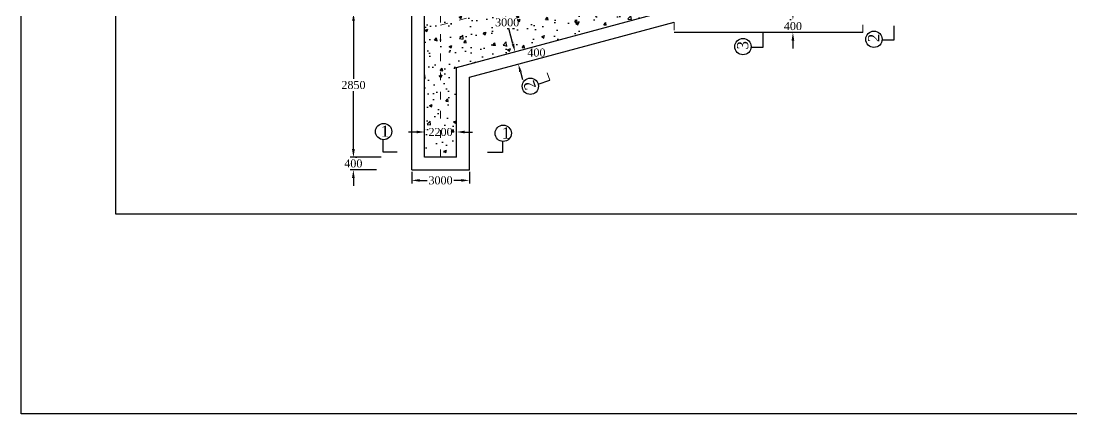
# Model space of a CAD drawing. Header units: millimetres. Extents: x 80 to 6605, y 46 to 2491.
# Drawn here: x 5456.2 to 5784.6, y 767.8 to 890.6 of the extents above; entities that cross this region are included whole.
import ezdxf

# ---------------------------------------------------------------- set-up
doc = ezdxf.new("R2010")
doc.units = ezdxf.units.MM
doc.linetypes.add('ACAD_ISO03W100', pattern=[30, 12, -18])
doc.layers.add('TEXT_GENERAL', color=4, linetype='Continuous')
doc.styles.get("Standard").update_dxf_attribs({"font": 'times.ttf', "height": 2.5})
doc.styles.add('TNR_2.5', font='times.ttf', dxfattribs={"height": 2.5})
doc.dimstyles.get("Standard").update_dxf_attribs({"dimtxt": 0.18, "dimasz": 0.18, "dimexe": 0.18, "dimexo": 0.0625, "dimgap": 0.09, "dimtad": 0, "dimtih": 1, "dimtoh": 1, "dimdec": 4, "dimzin": 0, "dimdsep": 46, "dimtxsty": 'Standard', "dimcen": 0.09, "dimadec": 0, "dimazin": 0, "dimtfac": 1, "dimtdec": 4, "dimtofl": 0, "dimtmove": 0, "dimatfit": 3, "dimfxl": 1, "dimtolj": 1, "dimtzin": 0, "dimarcsym": 0})
doc.dimstyles.new('STYLE_ESH', dxfattribs={"dimtxt": 2.5, "dimasz": 2.5, "dimexe": 1, "dimexo": 0.625, "dimtad": 0, "dimtih": 1, "dimtoh": 1, "dimdec": 0, "dimlfac": 100, "dimzin": 9, "dimdsep": 46, "dimtxsty": 'TNR_2.5', "dimcen": 2.5, "dimadec": 0, "dimazin": 2, "dimtfac": 1, "dimtdec": 0, "dimtofl": 0, "dimtmove": 2, "dimatfit": 3, "dimfxl": 1, "dimarcsym": 0})

# ---------------------------------------------------------------- blocks, each defined once
blk = doc.blocks.new('*D166')
at = {"color": 0, "lineweight": -2, "transparency": 16777216}
for p, q in [((5560.03, 850.6), (5560.03, 853.1)), ((5568.77, 848.1), (5559.03, 848.1)), ((5567.22, 844.1), (5559.03, 844.1)), ((5560.03, 841.6), (5560.03, 839.1))]:
    blk.add_line(p, q, dxfattribs=at)
at = {"color": 0, "transparency": 16777216}
for points in [[(5559.62, 850.6), (5560.45, 850.6), (5560.03, 848.1)], [(5559.62, 841.6), (5560.45, 841.6), (5560.03, 844.1)]]:
    blk.add_solid(points, dxfattribs=at)
at = {"layer": 'Defpoints', "color": 0, "transparency": 16777216}
for p in [(5569.4, 848.1), (5560.03, 844.1), (5567.85, 844.1)]:
    blk.add_point(p, dxfattribs=at)
at = {"color": 0, "transparency": 16777216, "insert": (5560.03, 846.1), "char_height": 2.5, "attachment_point": 5, "style": 'TNR_2.5'}
blk.add_mtext('400', dxfattribs=at)
blk = doc.blocks.new('*D215')
at = {"color": 0, "lineweight": -2, "transparency": 16777216}
for p, q in [((5560.07, 890.6), (5560.07, 872.5)), ((5560.66, 893.1), (5561.07, 893.1)), ((5560.07, 850.6), (5560.07, 868.71)), ((5560.66, 848.1), (5561.07, 848.1))]:
    blk.add_line(p, q, dxfattribs=at)
at = {"color": 0, "transparency": 16777216}
for points in [[(5559.66, 890.6), (5560.49, 890.6), (5560.07, 893.1)], [(5559.66, 850.6), (5560.49, 850.6), (5560.07, 848.1)]]:
    blk.add_solid(points, dxfattribs=at)
at = {"layer": 'Defpoints', "color": 0, "transparency": 16777216}
for p in [(5560.03, 893.1), (5560.07, 893.1), (5560.03, 848.1)]:
    blk.add_point(p, dxfattribs=at)
at = {"color": 0, "transparency": 16777216, "insert": (5560.07, 870.6), "char_height": 2.5, "attachment_point": 5, "style": 'TNR_2.5'}
blk.add_mtext('2850', dxfattribs=at)
blk = doc.blocks.new('*D216')
at = {"color": 0, "lineweight": -2, "transparency": 16777216}
for p, q in [((5578.28, 843.48), (5578.28, 839.81)), ((5580.78, 840.81), (5583.11, 840.81)), ((5593.78, 840.81), (5591.46, 840.81)), ((5596.28, 843.48), (5596.28, 839.81))]:
    blk.add_line(p, q, dxfattribs=at)
at = {"color": 0, "transparency": 16777216}
for points in [[(5580.78, 841.23), (5580.78, 840.4), (5578.28, 840.81)], [(5593.78, 841.23), (5593.78, 840.4), (5596.28, 840.81)]]:
    blk.add_solid(points, dxfattribs=at)
at = {"layer": 'Defpoints', "color": 0, "transparency": 16777216}
for p in [(5578.28, 844.1), (5596.28, 844.1), (5596.28, 840.81)]:
    blk.add_point(p, dxfattribs=at)
at = {"color": 0, "transparency": 16777216, "insert": (5587.28, 840.81), "char_height": 2.5, "attachment_point": 5, "style": 'TNR_2.5'}
blk.add_mtext('3000', dxfattribs=at)
blk = doc.blocks.new('*D220')
at = {"color": 0, "lineweight": -2, "transparency": 16777216}
for p, q in [((5579.78, 855.93), (5577.28, 855.93)), ((5582.28, 856.56), (5582.28, 856.93)), ((5592.28, 856.56), (5592.28, 856.93)), ((5594.78, 855.93), (5597.28, 855.93))]:
    blk.add_line(p, q, dxfattribs=at)
at = {"color": 0, "transparency": 16777216}
for points in [[(5579.78, 856.35), (5579.78, 855.51), (5582.28, 855.93)], [(5594.78, 856.35), (5594.78, 855.51), (5592.28, 855.93)]]:
    blk.add_solid(points, dxfattribs=at)
at = {"layer": 'Defpoints', "color": 0, "transparency": 16777216}
for p in [(5582.28, 855.93), (5592.28, 855.93), (5592.28, 855.93)]:
    blk.add_point(p, dxfattribs=at)
at = {"color": 0, "transparency": 16777216, "insert": (5587.28, 855.93), "char_height": 2.5, "attachment_point": 5, "style": 'TNR_2.5'}
blk.add_mtext('2200', dxfattribs=at)
blk = doc.blocks.new('*D222')
at = {"color": 0, "lineweight": -2, "transparency": 16777216}
for p, q in [((5605.03, 899.2), (5604.67, 899.11)), ((5606.28, 896.95), (5607.59, 892.08)), ((5609.91, 883.43), (5608.6, 888.29)), ((5611.16, 881.17), (5611.52, 881.27))]:
    blk.add_line(p, q, dxfattribs=at)
at = {"color": 0, "transparency": 16777216}
for points in [[(5606.69, 897.06), (5605.88, 896.84), (5605.64, 899.36)], [(5610.31, 883.53), (5609.51, 883.32), (5610.55, 881.01)]]:
    blk.add_solid(points, dxfattribs=at)
at = {"layer": 'Defpoints', "color": 0, "transparency": 16777216}
for p in [(5605.64, 899.36), (5610.55, 881.01), (5610.55, 881.01)]:
    blk.add_point(p, dxfattribs=at)
at = {"color": 0, "transparency": 16777216, "insert": (5608.1, 890.19), "char_height": 2.5, "attachment_point": 5, "style": 'TNR_2.5'}
blk.add_mtext('3000', dxfattribs=at)
blk = doc.blocks.new('*D223')
at = {"color": 0, "lineweight": -2, "transparency": 16777216}
for p, q in [((5609.91, 883.43), (5609.26, 885.84)), ((5611.16, 881.17), (5611.52, 881.27)), ((5612.19, 877.31), (5612.56, 877.41)), ((5612.24, 874.73), (5612.89, 872.32))]:
    blk.add_line(p, q, dxfattribs=at)
at = {"color": 0, "transparency": 16777216}
for points in [[(5610.31, 883.53), (5609.51, 883.32), (5610.55, 881.01)], [(5612.64, 874.84), (5611.84, 874.63), (5611.59, 877.15)]]:
    blk.add_solid(points, dxfattribs=at)
at = {"layer": 'Defpoints', "color": 0, "transparency": 16777216}
for p in [(5610.55, 881.01), (5611.59, 877.15), (5611.59, 877.15)]:
    blk.add_point(p, dxfattribs=at)
at = {"color": 0, "transparency": 16777216, "insert": (5617.25, 880.74), "char_height": 2.5, "attachment_point": 5, "style": 'TNR_2.5'}
blk.add_mtext('400', dxfattribs=at)
blk = doc.blocks.new('*D226')
at = {"color": 0, "lineweight": -2, "transparency": 16777216}
for p, q in [((5697.39, 893.51), (5697.39, 896.01)), ((5696.81, 891.01), (5696.39, 891.01)), ((5696.81, 887.01), (5696.39, 887.01)), ((5697.39, 884.51), (5697.39, 882.01))]:
    blk.add_line(p, q, dxfattribs=at)
at = {"color": 0, "transparency": 16777216}
for points in [[(5696.97, 893.51), (5697.8, 893.51), (5697.39, 891.01)], [(5696.97, 884.51), (5697.8, 884.51), (5697.39, 887.01)]]:
    blk.add_solid(points, dxfattribs=at)
at = {"layer": 'Defpoints', "color": 0, "transparency": 16777216}
for p in [(5697.44, 891.01), (5697.39, 887.01), (5697.44, 887.01)]:
    blk.add_point(p, dxfattribs=at)
at = {"color": 0, "transparency": 16777216, "insert": (5697.39, 889.01), "char_height": 2.5, "attachment_point": 5, "style": 'TNR_2.5'}
blk.add_mtext('400', dxfattribs=at)

msp = doc.modelspace()

# ---------------------------------------------------------------- hatches: boundary and pattern name
h = msp.add_hatch()
h.set_pattern_fill('AR-CONC', color=0, scale=0.05, style=0)
h.set_pattern_definition([(50, (12.801, 0.0005), (9.109233, -0.796954), [0.9525, -10.4775]), (355, (12.801, 0.0005), (-1.762141, 9.552832), [0.762, -8.382]), (100.451, (13.56, -0.066), (7.347125, 8.755834), [0.8095, -8.9045]), (46.1842, (12.801, 2.54), (13.553952, -2.102116), [1.42875, -15.71625]), (96.6356, (13.93, 2.365), (11.870212, 12.371278), [1.21425, -13.35675]), (351.184, (12.801, 2.54), (11.87023, 12.371256), [1.143, -12.573]), (21, (14.071, 1.9055), (7.580744, -5.113276), [0.9525, -10.4775]), (326, (14.071, 1.9055), (3.090101, 9.209398), [0.762, -8.382]), (71.4514, (14.703, 1.479), (10.670825, 4.096143), [0.8095, -8.9045]), (37.5, (12.801, 0.0005), (0.1544302, 4.227752), [0, -8.2804, 0, -8.509, 0, -8.41375]), (7.5, (12.801, 0.0005), (3.340983, 5.0090287), [0, -4.8514, 0, -8.0899, 0, -3.20675]), (327.5, (9.969, 0.0005), (6.7795298, -0.2864372), [0, -3.175, 0, -9.906, 0, -13.1445]), (317.5, (8.699, 0.0005), (7.406459, 1.2713246), [0, -4.1275, 0, -6.5786, 0, -9.3345])])
h.paths.add_polyline_path([(5666.51864, 896.01264), (5760.31978, 896.01264), (5760.31978, 906.76264), (5751.32145, 906.76264), (5751.31605, 914.01264), (5660.28564, 914.01264), (5587.28305, 894.44493), (5587.28305, 848.10473), (5592.28305, 848.10473), (5592.28305, 876.11444)])
h.paths.add_polyline_path([(5587.28305, 894.44493), (5582.28305, 893.10473), (5582.28305, 848.10473), (5587.28305, 848.10473)])
h.paths.add_polyline_path([(5644.78564, 913.9992), (5644.78564, 948.01264), (5624.78564, 948.01264), (5624.78564, 908.63837)])
h.paths.add_polyline_path([(5644.78564, 909.858), (5644.78564, 913.9992), (5624.78564, 908.63837), (5624.78564, 904.49717)], flags=17)
h.paths.add_polyline_path([(5582.28305, 897.24593), (5585.28305, 898.05005), (5585.28305, 948.01264), (5582.28305, 948.01264)])
h.paths.add_polyline_path([(5583.24872, 857.82725), (5591.31739, 857.82725), (5591.31739, 854.03399), (5583.24872, 854.03399)], flags=9)
h.paths.add_polyline_path([(5604.06102, 892.08837), (5612.12969, 892.08837), (5612.12969, 888.2879), (5604.06102, 888.2879)], flags=24)
h.paths.add_polyline_path([(5693.18707, 906.91287), (5701.25575, 906.91287), (5701.25575, 903.1124), (5693.18707, 903.1124)], flags=24)
h.paths.add_polyline_path([(5630.57467, 930.4381), (5638.99662, 930.4381), (5638.99662, 926.64484), (5630.57467, 926.64484)], flags=24)
h.paths.add_polyline_path([(5630.57467, 924.30118), (5638.99662, 924.30118), (5638.99662, 920.50792), (5630.57467, 920.50792)], flags=24)

# ---------------------------------------------------------------- linework, layer by layer
for p, q in [((5456.18376, 767.83356), (5456.18376, 1347.83356)), ((5485.7346, 1111.22308), (5485.7346, 830.34611)), ((5582.28305, 848.10473), (5582.28305, 948.01264)), ((5578.28305, 844.10473), (5578.28305, 896.17376)), ((5592.28305, 876.11444), (5664.25829, 895.40677)), ((5596.28305, 873.0454), (5660.25829, 890.19341)), ((5719.25829, 887.0121), (5660.25829, 887.0121)), ((5688.12227, 882.38459), (5688.12227, 886.79503)), ((5729.04858, 884.67932), (5729.04858, 889.08977)), ((5725.25397, 884.67932), (5729.04858, 884.67932)), ((5684.32766, 882.38459), (5688.12227, 882.38459)), ((5592.28305, 848.10473), (5592.28305, 876.11444)), ((5596.28305, 844.10473), (5596.28305, 873.0454)), ((5617.80304, 870.84589), (5621.38034, 872.1116)), ((5569.27647, 853.53122), (5569.27647, 849.73661)), ((5569.27647, 849.73661), (5573.68691, 849.73661)), ((5592.28305, 848.10473), (5582.28305, 848.10473)), ((5587.28305, 848.10473), (5582.28305, 848.10473)), ((5578.28305, 844.10473), (5596.28305, 844.10473)), ((5485.7346, 830.34611), (6193.51275, 830.34564)), ((6436.08736, 767.83356), (5456.18376, 767.83356))]:
    msp.add_line(p, q)
for centre in [(5722.71429, 884.90298), (5681.78798, 882.60825), (5615.3342, 870.20963), (5569.50013, 856.0709), (5606.85318, 855.54129)]:
    msp.add_circle(centre, 2.54951)
at = {"layer": 'TEXT_GENERAL', "color": 0, "linetype": 'ACAD_ISO03W100', "lineweight": 5, "ltscale": 0.2}
for p, q in [((5587.28305, 889.26843), (5660.28564, 908.83614)), ((5587.28305, 848.10473), (5587.28305, 894.44493)), ((5660.25829, 890.19341), (5660.25829, 887.0121)), ((5719.25829, 887.0121), (5719.25829, 892.01234)), ((5621.38034, 872.1116), (5619.93929, 876.18449))]:
    msp.add_line(p, q, dxfattribs=at)

# ---------------------------------------------------------------- texts
at = {"char_height": 3.5, "width": 4.365, "attachment_point": 1}
for s, insert, rotation in [('3', (5679.93493, 881.68634), 90), ('2', (5720.86123, 883.98107), 90), ('2', (5613.89477, 868.72243), 109.4845395)]:
    msp.add_mtext(s, dxfattribs=dict(at, insert=insert, rotation=rotation))
for insert in [(5568.57822, 857.92396), (5606.40582, 857.39434)]:
    msp.add_mtext('1', dxfattribs=dict(at, insert=insert))

# ---------------------------------------------------------------- dimensions: what is measured, and where the dimension line sits
at = {"color": 0}
for base, p1, p2, angle, text, picture, middle in [((5610.55493, 881.01205), (5605.63579, 899.36422), (5610.55493, 881.01205), 105.0049204, '3000', '*D222', (5608.09536, 890.18814)), ((5560.07446, 893.10473), (5560.03228, 848.10473), (5560.03228, 893.10473), 90, '2850', '*D215', (5560.07446, 870.60473))]:
    dim = msp.add_linear_dim(base=base, p1=p1, p2=p2, angle=angle, text=text, dimstyle='STYLE_ESH', dxfattribs=at)
    dim.commit()
    dim.dimension.update_dxf_attribs({"geometry": picture, "text_midpoint": middle})
dim = msp.add_linear_dim(base=(5697.38817, 887.0121), p1=(5697.43937, 891.0121), p2=(5697.43937, 887.0121), angle=90, dimstyle='STYLE_ESH')
dim.commit()
dim.dimension.update_dxf_attribs({"geometry": '*D226', "text_midpoint": (5697.38817, 889.0121)})
for base, p1, p2, angle, picture, middle in [((5611.59053, 877.14844), (5610.55493, 881.01205), (5611.59053, 877.14844), 105.0049204, '*D223', (5617.25356, 880.73696)), ((5560.03228, 844.10473), (5569.39731, 848.10473), (5567.84814, 844.10473), 90, '*D166', (5560.03228, 846.10473))]:
    dim = msp.add_linear_dim(base=base, p1=p1, p2=p2, angle=angle, dimstyle='STYLE_ESH', dxfattribs=at)
    dim.commit()
    dim.dimension.update_dxf_attribs({"geometry": picture, "text_midpoint": middle})
for base, p1, p2, text, picture, middle in [((5592.28305, 855.93062), (5582.28305, 855.93062), (5592.28305, 855.93062), '2200', '*D220', (5587.28305, 855.93062)), ((5596.28305, 840.81397), (5578.28305, 844.10473), (5596.28305, 844.10473), '3000', '*D216', (5587.28305, 840.81397))]:
    dim = msp.add_linear_dim(base=base, p1=p1, p2=p2, text=text, dimstyle='STYLE_ESH')
    dim.commit()
    dim.dimension.update_dxf_attribs({"geometry": picture, "text_midpoint": middle})

# ---------------------------------------------------------------- leaders
msp.add_leader([(5606.66571, 852.91732), (5606.66571, 849.57646), (5601.97058, 849.57646)], dimstyle='Standard', override={"dimgap": 0.09, "dimtad": 0})

doc.saveas('drawing.dxf')
